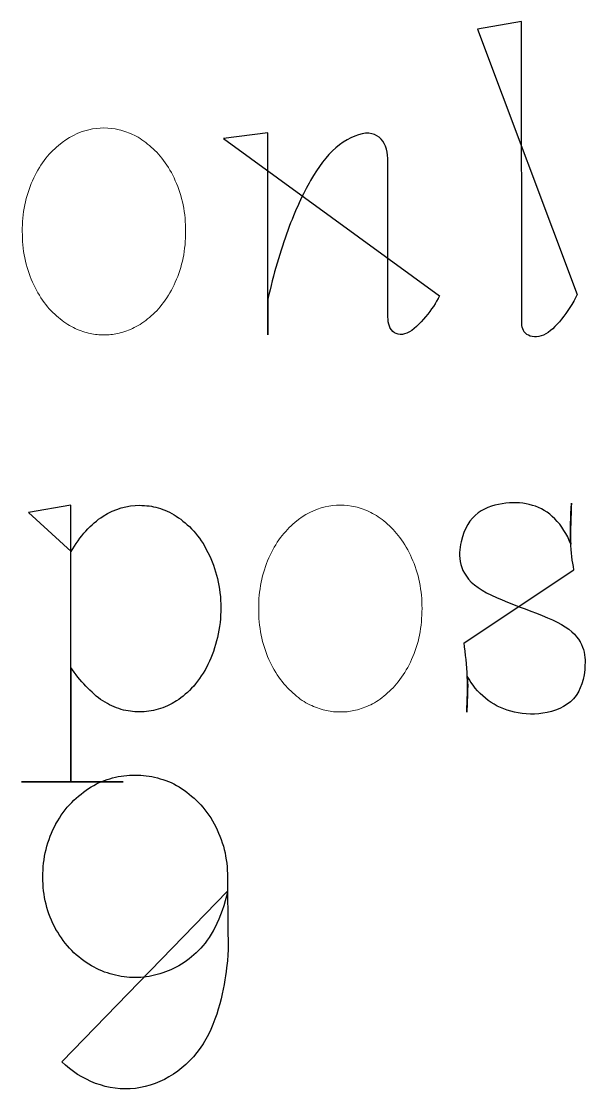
# Model space of a CAD drawing. Header units: centimetres. Extents: x -10.1 to 10.1, y -7.4 to 7.5.
# Drawn here: x -5.08 to -4.573, y 6.476 to 7.436 of the extents above; entities that cross this region are included whole.
import ezdxf

# ---------------------------------------------------------------- set-up
doc = ezdxf.new("R2010")
doc.units = ezdxf.units.CM
doc.header["$MEASUREMENT"] = 0
doc.layers.add('Layer 1', color=7, linetype='Continuous')

msp = doc.modelspace()

# ---------------------------------------------------------------- linework, layer by layer
at = {"layer": 'Layer 1', "color": 7}
for points, knots in [([(-4.67031, 7.42954), (-4.67031, 7.42954), (-4.63068, 7.43639), (-4.63068, 7.43639), (-4.63068, 7.43639), (-4.63068, 7.43639), (-4.63049, 7.16665), (-4.63049, 7.16665), (-4.63049, 7.16665), (-4.63049, 7.16265), (-4.62972, 7.15808), (-4.62591, 7.15562), (-4.62591, 7.15562), (-4.62229, 7.15313), (-4.61657, 7.15258), (-4.61088, 7.15504), (-4.61088, 7.15504), (-4.60535, 7.15753), (-4.60001, 7.16285), (-4.59469, 7.16933), (-4.59469, 7.16933), (-4.58956, 7.17581), (-4.58461, 7.18325), (-4.58059, 7.19124), (-4.58059, 7.19124), (-4.58059, 7.19124), (-4.67031, 7.42954), (-4.67031, 7.42954)], [0, 0, 0, 0, 0.125, 0.125, 0.125, 0.125, 0.25, 0.25, 0.25, 0.25, 0.375, 0.375, 0.375, 0.375, 0.5, 0.5, 0.5, 0.5, 0.625, 0.625, 0.625, 0.625, 0.75, 0.75, 0.75, 0.75, 1, 1, 1, 1]), ([(-4.67031, 7.42954), (-4.67031, 7.42954), (-4.67031, 7.42954), (-4.67031, 7.42954), (-4.67031, 7.42954), (-4.67031, 7.42954), (-4.67031, 7.42954), (-4.67031, 7.42954)], [0, 0, 0, 0, 0.333333, 0.333333, 0.333333, 0.333333, 1, 1, 1, 1]), ([(-4.89832, 7.33122), (-4.89832, 7.33122), (-4.85831, 7.33656), (-4.85831, 7.33656), (-4.85831, 7.33656), (-4.85831, 7.33656), (-4.85831, 7.15521), (-4.85831, 7.15521), (-4.85831, 7.15521), (-4.85831, 7.15521), (-4.85832, 7.18721), (-4.85832, 7.18721), (-4.85832, 7.18721), (-4.85356, 7.2093), (-4.84708, 7.23103), (-4.84041, 7.24894), (-4.84041, 7.24894), (-4.83393, 7.26704), (-4.82689, 7.28151), (-4.82001, 7.29371), (-4.82001, 7.29371), (-4.81316, 7.30572), (-4.80591, 7.31562), (-4.79734, 7.32305), (-4.79734, 7.32305), (-4.78877, 7.3303), (-4.77866, 7.33525), (-4.77067, 7.33601), (-4.77067, 7.33601), (-4.76286, 7.33657), (-4.75715, 7.33276), (-4.75392, 7.32686), (-4.75392, 7.32686), (-4.7503, 7.32077), (-4.75067, 7.31239), (-4.75067, 7.30419), (-4.75067, 7.30419), (-4.75067, 7.30419), (-4.75067, 7.1756), (-4.75067, 7.1756), (-4.75067, 7.1756), (-4.75067, 7.16988), (-4.75067, 7.16359), (-4.74742, 7.15959), (-4.74742, 7.15959), (-4.74417, 7.15559), (-4.73922, 7.15425), (-4.73353, 7.15673), (-4.73353, 7.15673), (-4.72781, 7.15901), (-4.72191, 7.16549), (-4.71676, 7.17139), (-4.71676, 7.17139), (-4.71163, 7.17769), (-4.70761, 7.18377), (-4.70419, 7.19007), (-4.70419, 7.19007), (-4.70419, 7.19007), (-4.89832, 7.33122), (-4.89832, 7.33122)], [0, 0, 0, 0, 0.0625, 0.0625, 0.0625, 0.0625, 0.125, 0.125, 0.125, 0.125, 0.1875, 0.1875, 0.1875, 0.1875, 0.25, 0.25, 0.25, 0.25, 0.3125, 0.3125, 0.3125, 0.3125, 0.375, 0.375, 0.375, 0.375, 0.4375, 0.4375, 0.4375, 0.4375, 0.5, 0.5, 0.5, 0.5, 0.5625, 0.5625, 0.5625, 0.5625, 0.625, 0.625, 0.625, 0.625, 0.6875, 0.6875, 0.6875, 0.6875, 0.75, 0.75, 0.75, 0.75, 0.8125, 0.8125, 0.8125, 0.8125, 0.875, 0.875, 0.875, 0.875, 1, 1, 1, 1]), ([(-4.89832, 7.33122), (-4.89832, 7.33122), (-4.89832, 7.33122), (-4.89832, 7.33122), (-4.89832, 7.33122), (-4.89832, 7.33122), (-4.89832, 7.33122), (-4.89832, 7.33122)], [0, 0, 0, 0, 0.333333, 0.333333, 0.333333, 0.333333, 1, 1, 1, 1]), ([(-5.0734, 6.99576), (-5.0734, 6.99576), (-5.0353, 7.00243), (-5.0353, 7.00243), (-5.0353, 7.00243), (-5.0353, 7.00243), (-5.0353, 6.7542), (-5.0353, 6.7542), (-5.0353, 6.7542), (-5.0353, 6.7542), (-5.0797, 6.75419), (-5.0797, 6.75419), (-5.0797, 6.75419), (-5.0797, 6.75419), (-4.98826, 6.75419), (-4.98826, 6.75419), (-4.98826, 6.75419), (-4.98826, 6.75419), (-5.0353, 6.75419), (-5.0353, 6.75419), (-5.0353, 6.75419), (-5.0353, 6.75419), (-5.0353, 6.85687), (-5.0353, 6.85687), (-5.0353, 6.85687), (-5.0313, 6.85097), (-5.02673, 6.84488), (-5.02178, 6.8401), (-5.02178, 6.8401), (-5.01702, 6.83476), (-5.01186, 6.83039), (-5.00654, 6.82676), (-5.00654, 6.82676), (-5.0012, 6.82332), (-4.99569, 6.82086), (-4.99016, 6.81914), (-4.99016, 6.81914), (-4.98463, 6.81761), (-4.97913, 6.81686), (-4.9736, 6.81686), (-4.9736, 6.81686), (-4.96236, 6.81686), (-4.95111, 6.8199), (-4.94045, 6.82678), (-4.94045, 6.82678), (-4.93513, 6.8304), (-4.92979, 6.83459), (-4.92502, 6.84012), (-4.92502, 6.84012), (-4.92026, 6.84565), (-4.91587, 6.85213), (-4.91227, 6.85954), (-4.91227, 6.85954), (-4.90867, 6.86695), (-4.9056, 6.87515), (-4.9037, 6.88375), (-4.9037, 6.88375), (-4.90158, 6.89251), (-4.90066, 6.90145), (-4.90066, 6.91023), (-4.90066, 6.91023), (-4.90066, 6.91936), (-4.90161, 6.92814), (-4.9037, 6.93653), (-4.9037, 6.93653), (-4.90561, 6.94473), (-4.90865, 6.95291), (-4.91227, 6.95995), (-4.91227, 6.95995), (-4.91589, 6.96738), (-4.92026, 6.97387), (-4.92502, 6.97919), (-4.92502, 6.97919), (-4.92997, 6.98472), (-4.93531, 6.9889), (-4.94063, 6.99253), (-4.94063, 6.99253), (-4.94597, 6.99597), (-4.9515, 6.99843), (-4.95682, 6.99996), (-4.95682, 6.99996), (-4.96232, 7.00149), (-4.96785, 7.00224), (-4.97357, 7.00224), (-4.97357, 7.00224), (-4.98444, 7.00224), (-4.99566, 6.9992), (-5.00633, 6.99253), (-5.00633, 6.99253), (-5.01167, 6.98891), (-5.01699, 6.98472), (-5.02176, 6.97919), (-5.02176, 6.97919), (-5.02671, 6.97385), (-5.0311, 6.96736), (-5.03491, 6.96072), (-5.03491, 6.96072), (-5.03491, 6.96072), (-5.0734, 6.99576), (-5.0734, 6.99576)], [0, 0, 0, 0, 0.038462, 0.038462, 0.038462, 0.038462, 0.076923, 0.076923, 0.076923, 0.076923, 0.115385, 0.115385, 0.115385, 0.115385, 0.153846, 0.153846, 0.153846, 0.153846, 0.192308, 0.192308, 0.192308, 0.192308, 0.230769, 0.230769, 0.230769, 0.230769, 0.269231, 0.269231, 0.269231, 0.269231, 0.307692, 0.307692, 0.307692, 0.307692, 0.346154, 0.346154, 0.346154, 0.346154, 0.384615, 0.384615, 0.384615, 0.384615, 0.423077, 0.423077, 0.423077, 0.423077, 0.461538, 0.461538, 0.461538, 0.461538, 0.5, 0.5, 0.5, 0.5, 0.538462, 0.538462, 0.538462, 0.538462, 0.576923, 0.576923, 0.576923, 0.576923, 0.615385, 0.615385, 0.615385, 0.615385, 0.653846, 0.653846, 0.653846, 0.653846, 0.692308, 0.692308, 0.692308, 0.692308, 0.730769, 0.730769, 0.730769, 0.730769, 0.769231, 0.769231, 0.769231, 0.769231, 0.807692, 0.807692, 0.807692, 0.807692, 0.846154, 0.846154, 0.846154, 0.846154, 0.884615, 0.884615, 0.884615, 0.884615, 0.923077, 0.923077, 0.923077, 0.923077, 1, 1, 1, 1]), ([(-4.68229, 6.87897), (-4.68097, 6.86886), (-4.67962, 6.85897), (-4.67943, 6.84849), (-4.67943, 6.84849), (-4.67887, 6.83838), (-4.67943, 6.82753), (-4.6798, 6.81669), (-4.6798, 6.81669), (-4.67943, 6.82412), (-4.67924, 6.83135), (-4.67906, 6.83669), (-4.67906, 6.83669), (-4.67887, 6.84222), (-4.67906, 6.84566), (-4.67943, 6.84907), (-4.67943, 6.84907), (-4.67525, 6.84145), (-4.66972, 6.8346), (-4.66305, 6.82925), (-4.66305, 6.82925), (-4.65657, 6.82372), (-4.64913, 6.81991), (-4.64038, 6.81745), (-4.64038, 6.81745), (-4.63162, 6.81517), (-4.62152, 6.81401), (-4.61143, 6.81573), (-4.61143, 6.81573), (-4.60114, 6.81726), (-4.59085, 6.82126), (-4.58399, 6.82869), (-4.58399, 6.82869), (-4.57732, 6.83631), (-4.57409, 6.84697), (-4.5737, 6.85898), (-4.5737, 6.85898), (-4.57314, 6.87099), (-4.57542, 6.88412), (-4.59484, 6.89536), (-4.59484, 6.89536), (-4.61447, 6.90642), (-4.65141, 6.91576), (-4.66972, 6.92851), (-4.66972, 6.92851), (-4.68803, 6.94126), (-4.68763, 6.95746), (-4.68496, 6.96947), (-4.68496, 6.96947), (-4.6821, 6.98185), (-4.67694, 6.99005), (-4.66972, 6.99537), (-4.66972, 6.99537), (-4.6625, 7.00069), (-4.65334, 7.00318), (-4.64477, 7.00413), (-4.64477, 7.00413), (-4.6362, 7.00508), (-4.62821, 7.00469), (-4.62096, 7.00222), (-4.62096, 7.00222), (-4.61334, 7.00031), (-4.60667, 6.99613), (-4.60077, 6.99002), (-4.60077, 6.99002), (-4.59468, 6.98412), (-4.58974, 6.9761), (-4.58648, 6.96753), (-4.58648, 6.96753), (-4.58667, 6.97094), (-4.58667, 6.9742), (-4.58667, 6.98028), (-4.58667, 6.98028), (-4.58648, 6.98637), (-4.58627, 6.99533), (-4.5859, 7.00409), (-4.5859, 7.00409), (-4.58646, 6.99189), (-4.58685, 6.9797), (-4.58667, 6.9698), (-4.58667, 6.9698), (-4.58627, 6.95969), (-4.58495, 6.95207), (-4.58363, 6.94445), (-4.58363, 6.94445), (-4.58363, 6.94445), (-4.68229, 6.87897), (-4.68229, 6.87897)], [0, 0, 0, 0, 0.043478, 0.043478, 0.043478, 0.043478, 0.086957, 0.086957, 0.086957, 0.086957, 0.130435, 0.130435, 0.130435, 0.130435, 0.173913, 0.173913, 0.173913, 0.173913, 0.217391, 0.217391, 0.217391, 0.217391, 0.26087, 0.26087, 0.26087, 0.26087, 0.304348, 0.304348, 0.304348, 0.304348, 0.347826, 0.347826, 0.347826, 0.347826, 0.391304, 0.391304, 0.391304, 0.391304, 0.434783, 0.434783, 0.434783, 0.434783, 0.478261, 0.478261, 0.478261, 0.478261, 0.521739, 0.521739, 0.521739, 0.521739, 0.565217, 0.565217, 0.565217, 0.565217, 0.608696, 0.608696, 0.608696, 0.608696, 0.652174, 0.652174, 0.652174, 0.652174, 0.695652, 0.695652, 0.695652, 0.695652, 0.73913, 0.73913, 0.73913, 0.73913, 0.782609, 0.782609, 0.782609, 0.782609, 0.826087, 0.826087, 0.826087, 0.826087, 0.869565, 0.869565, 0.869565, 0.869565, 0.913043, 0.913043, 0.913043, 0.913043, 1, 1, 1, 1]), ([(-5.0734, 6.99576), (-5.0734, 6.99576), (-5.0734, 6.99576), (-5.0734, 6.99576), (-5.0734, 6.99576), (-5.0734, 6.99576), (-5.0734, 6.99576), (-5.0734, 6.99576)], [0, 0, 0, 0, 0.333333, 0.333333, 0.333333, 0.333333, 1, 1, 1, 1]), ([(-4.68229, 6.87897), (-4.68229, 6.87897), (-4.68229, 6.87897), (-4.68229, 6.87897), (-4.68229, 6.87897), (-4.68229, 6.87897), (-4.68229, 6.87897), (-4.68229, 6.87897)], [0, 0, 0, 0, 0.333333, 0.333333, 0.333333, 0.333333, 1, 1, 1, 1]), ([(-5.04329, 6.50294), (-5.02633, 6.48617), (-5.00157, 6.47627), (-4.97738, 6.47913), (-4.97738, 6.47913), (-4.95338, 6.48199), (-4.93052, 6.49723), (-4.91661, 6.51914), (-4.91661, 6.51914), (-4.90251, 6.54105), (-4.89775, 6.56981), (-4.89547, 6.58732), (-4.89547, 6.58732), (-4.89301, 6.60523), (-4.89433, 6.61209), (-4.89433, 6.61875), (-4.89433, 6.61875), (-4.89433, 6.61875), (-4.89452, 6.66828), (-4.89452, 6.66828), (-4.89452, 6.66828), (-4.89471, 6.67704), (-4.89566, 6.68543), (-4.89756, 6.69342), (-4.89756, 6.69342), (-4.89965, 6.70162), (-4.90269, 6.70943), (-4.90669, 6.71647), (-4.90669, 6.71647), (-4.9105, 6.72372), (-4.91526, 6.72999), (-4.92061, 6.73571), (-4.92061, 6.73571), (-4.92595, 6.74105), (-4.93185, 6.74582), (-4.93815, 6.74963), (-4.93815, 6.74963), (-4.94424, 6.75344), (-4.9509, 6.75611), (-4.95757, 6.75762), (-4.95757, 6.75762), (-4.96424, 6.75953), (-4.97091, 6.76029), (-4.97757, 6.76029), (-4.97757, 6.76029), (-4.98423, 6.76029), (-4.99109, 6.75952), (-4.99776, 6.75762), (-4.99776, 6.75762), (-5.00424, 6.75609), (-5.01072, 6.75344), (-5.017, 6.74963), (-5.017, 6.74963), (-5.0233, 6.74582), (-5.0292, 6.74106), (-5.03454, 6.73571), (-5.03454, 6.73571), (-5.04004, 6.72999), (-5.04462, 6.7237), (-5.04864, 6.71647), (-5.04864, 6.71647), (-5.05245, 6.70943), (-5.05549, 6.7016), (-5.05758, 6.69342), (-5.05758, 6.69342), (-5.05949, 6.68543), (-5.06044, 6.67704), (-5.06044, 6.66865), (-5.06044, 6.66865), (-5.06044, 6.66026), (-5.05949, 6.65209), (-5.05758, 6.64447), (-5.05758, 6.64447), (-5.05567, 6.63648), (-5.05245, 6.62883), (-5.04864, 6.6218), (-5.04864, 6.6218), (-5.04464, 6.61495), (-5.03988, 6.60846), (-5.03454, 6.60275), (-5.03454, 6.60275), (-5.0292, 6.59741), (-5.02311, 6.59283), (-5.01681, 6.58923), (-5.01681, 6.58923), (-5.01072, 6.58561), (-5.00424, 6.58293), (-4.99757, 6.58124), (-4.99757, 6.58124), (-4.9909, 6.57952), (-4.98423, 6.57857), (-4.97757, 6.57857), (-4.97757, 6.57857), (-4.97091, 6.57857), (-4.96423, 6.57952), (-4.95775, 6.58124), (-4.95775, 6.58124), (-4.95108, 6.58296), (-4.9446, 6.58563), (-4.93833, 6.58923), (-4.93833, 6.58923), (-4.93206, 6.59285), (-4.92616, 6.59743), (-4.92063, 6.60275), (-4.92063, 6.60275), (-4.91529, 6.60847), (-4.91034, 6.61476), (-4.90576, 6.62371), (-4.90576, 6.62371), (-4.90137, 6.63265), (-4.89719, 6.64429), (-4.89452, 6.6561), (-4.89452, 6.6561), (-4.89452, 6.6561), (-5.04329, 6.50294), (-5.04329, 6.50294)], [0, 0, 0, 0, 0.033333, 0.033333, 0.033333, 0.033333, 0.066667, 0.066667, 0.066667, 0.066667, 0.1, 0.1, 0.1, 0.1, 0.133333, 0.133333, 0.133333, 0.133333, 0.166667, 0.166667, 0.166667, 0.166667, 0.2, 0.2, 0.2, 0.2, 0.233333, 0.233333, 0.233333, 0.233333, 0.266667, 0.266667, 0.266667, 0.266667, 0.3, 0.3, 0.3, 0.3, 0.333333, 0.333333, 0.333333, 0.333333, 0.366667, 0.366667, 0.366667, 0.366667, 0.4, 0.4, 0.4, 0.4, 0.433333, 0.433333, 0.433333, 0.433333, 0.466667, 0.466667, 0.466667, 0.466667, 0.5, 0.5, 0.5, 0.5, 0.533333, 0.533333, 0.533333, 0.533333, 0.566667, 0.566667, 0.566667, 0.566667, 0.6, 0.6, 0.6, 0.6, 0.633333, 0.633333, 0.633333, 0.633333, 0.666667, 0.666667, 0.666667, 0.666667, 0.7, 0.7, 0.7, 0.7, 0.733333, 0.733333, 0.733333, 0.733333, 0.766667, 0.766667, 0.766667, 0.766667, 0.8, 0.8, 0.8, 0.8, 0.833333, 0.833333, 0.833333, 0.833333, 0.866667, 0.866667, 0.866667, 0.866667, 0.9, 0.9, 0.9, 0.9, 0.933333, 0.933333, 0.933333, 0.933333, 1, 1, 1, 1]), ([(-5.04329, 6.50294), (-5.04329, 6.50294), (-5.04329, 6.50294), (-5.04329, 6.50294), (-5.04329, 6.50294), (-5.04329, 6.50294), (-5.04329, 6.50294), (-5.04329, 6.50294)], [0, 0, 0, 0, 0.333333, 0.333333, 0.333333, 0.333333, 1, 1, 1, 1])]:
    msp.add_open_spline(points, degree=3, knots=knots, dxfattribs=at)
at = {"layer": 'Layer 1', "lineweight": 0}
for points, knots in [([(-4.67031, 7.42954), (-4.67031, 7.42954), (-4.63068, 7.43639), (-4.63068, 7.43639), (-4.63068, 7.43639), (-4.63068, 7.43639), (-4.63049, 7.16665), (-4.63049, 7.16665), (-4.63049, 7.16665), (-4.63049, 7.16265), (-4.62972, 7.15808), (-4.62591, 7.15562), (-4.62591, 7.15562), (-4.62229, 7.15313), (-4.61657, 7.15258), (-4.61088, 7.15504), (-4.61088, 7.15504), (-4.60535, 7.15753), (-4.60001, 7.16285), (-4.59469, 7.16933), (-4.59469, 7.16933), (-4.58956, 7.17581), (-4.58461, 7.18325), (-4.58059, 7.19124)], [0, 0, 0, 0, 0.142857, 0.142857, 0.142857, 0.142857, 0.285714, 0.285714, 0.285714, 0.285714, 0.428571, 0.428571, 0.428571, 0.428571, 0.571429, 0.571429, 0.571429, 0.571429, 0.714286, 0.714286, 0.714286, 0.714286, 1, 1, 1, 1]), ([(-4.67031, 7.42954), (-4.67031, 7.42954), (-4.67031, 7.42954), (-4.67031, 7.42954), (-4.67031, 7.42954), (-4.67031, 7.42954), (-4.67031, 7.42954), (-4.67031, 7.42954)], [0, 0, 0, 0, 0.333333, 0.333333, 0.333333, 0.333333, 1, 1, 1, 1]), ([(-4.89832, 7.33122), (-4.89832, 7.33122), (-4.85831, 7.33656), (-4.85831, 7.33656), (-4.85831, 7.33656), (-4.85831, 7.33656), (-4.85831, 7.15521), (-4.85831, 7.15521), (-4.85831, 7.15521), (-4.85831, 7.15521), (-4.85832, 7.18721), (-4.85832, 7.18721), (-4.85832, 7.18721), (-4.85356, 7.2093), (-4.84708, 7.23103), (-4.84041, 7.24894), (-4.84041, 7.24894), (-4.83393, 7.26704), (-4.82689, 7.28151), (-4.82001, 7.29371), (-4.82001, 7.29371), (-4.81316, 7.30572), (-4.80591, 7.31562), (-4.79734, 7.32305), (-4.79734, 7.32305), (-4.78877, 7.3303), (-4.77866, 7.33525), (-4.77067, 7.33601), (-4.77067, 7.33601), (-4.76286, 7.33657), (-4.75715, 7.33276), (-4.75392, 7.32686), (-4.75392, 7.32686), (-4.7503, 7.32077), (-4.75067, 7.31239), (-4.75067, 7.30419), (-4.75067, 7.30419), (-4.75067, 7.30419), (-4.75067, 7.1756), (-4.75067, 7.1756), (-4.75067, 7.1756), (-4.75067, 7.16988), (-4.75067, 7.16359), (-4.74742, 7.15959), (-4.74742, 7.15959), (-4.74417, 7.15559), (-4.73922, 7.15425), (-4.73353, 7.15673), (-4.73353, 7.15673), (-4.72781, 7.15901), (-4.72191, 7.16549), (-4.71676, 7.17139), (-4.71676, 7.17139), (-4.71163, 7.17769), (-4.70761, 7.18377), (-4.70419, 7.19007)], [0, 0, 0, 0, 0.066667, 0.066667, 0.066667, 0.066667, 0.133333, 0.133333, 0.133333, 0.133333, 0.2, 0.2, 0.2, 0.2, 0.266667, 0.266667, 0.266667, 0.266667, 0.333333, 0.333333, 0.333333, 0.333333, 0.4, 0.4, 0.4, 0.4, 0.466667, 0.466667, 0.466667, 0.466667, 0.533333, 0.533333, 0.533333, 0.533333, 0.6, 0.6, 0.6, 0.6, 0.666667, 0.666667, 0.666667, 0.666667, 0.733333, 0.733333, 0.733333, 0.733333, 0.8, 0.8, 0.8, 0.8, 0.866667, 0.866667, 0.866667, 0.866667, 1, 1, 1, 1]), ([(-4.89832, 7.33122), (-4.89832, 7.33122), (-4.89832, 7.33122), (-4.89832, 7.33122), (-4.89832, 7.33122), (-4.89832, 7.33122), (-4.89832, 7.33122), (-4.89832, 7.33122)], [0, 0, 0, 0, 0.333333, 0.333333, 0.333333, 0.333333, 1, 1, 1, 1]), ([(-5.0734, 6.99576), (-5.0734, 6.99576), (-5.0353, 7.00243), (-5.0353, 7.00243), (-5.0353, 7.00243), (-5.0353, 7.00243), (-5.0353, 6.7542), (-5.0353, 6.7542), (-5.0353, 6.7542), (-5.0353, 6.7542), (-5.0797, 6.75419), (-5.0797, 6.75419), (-5.0797, 6.75419), (-5.0797, 6.75419), (-4.98826, 6.75419), (-4.98826, 6.75419), (-4.98826, 6.75419), (-4.98826, 6.75419), (-5.0353, 6.75419), (-5.0353, 6.75419), (-5.0353, 6.75419), (-5.0353, 6.75419), (-5.0353, 6.85687), (-5.0353, 6.85687), (-5.0353, 6.85687), (-5.0313, 6.85097), (-5.02673, 6.84488), (-5.02178, 6.8401), (-5.02178, 6.8401), (-5.01702, 6.83476), (-5.01186, 6.83039), (-5.00654, 6.82676), (-5.00654, 6.82676), (-5.0012, 6.82332), (-4.99569, 6.82086), (-4.99016, 6.81914), (-4.99016, 6.81914), (-4.98463, 6.81761), (-4.97913, 6.81686), (-4.9736, 6.81686), (-4.9736, 6.81686), (-4.96236, 6.81686), (-4.95111, 6.8199), (-4.94045, 6.82678), (-4.94045, 6.82678), (-4.93513, 6.8304), (-4.92979, 6.83459), (-4.92502, 6.84012), (-4.92502, 6.84012), (-4.92026, 6.84565), (-4.91587, 6.85213), (-4.91227, 6.85954), (-4.91227, 6.85954), (-4.90867, 6.86695), (-4.9056, 6.87515), (-4.9037, 6.88375), (-4.9037, 6.88375), (-4.90158, 6.89251), (-4.90066, 6.90145), (-4.90066, 6.91023), (-4.90066, 6.91023), (-4.90066, 6.91936), (-4.90161, 6.92814), (-4.9037, 6.93653), (-4.9037, 6.93653), (-4.90561, 6.94473), (-4.90865, 6.95291), (-4.91227, 6.95995), (-4.91227, 6.95995), (-4.91589, 6.96738), (-4.92026, 6.97387), (-4.92502, 6.97919), (-4.92502, 6.97919), (-4.92997, 6.98472), (-4.93531, 6.9889), (-4.94063, 6.99253), (-4.94063, 6.99253), (-4.94597, 6.99597), (-4.9515, 6.99843), (-4.95682, 6.99996), (-4.95682, 6.99996), (-4.96232, 7.00149), (-4.96785, 7.00224), (-4.97357, 7.00224), (-4.97357, 7.00224), (-4.98444, 7.00224), (-4.99566, 6.9992), (-5.00633, 6.99253), (-5.00633, 6.99253), (-5.01167, 6.98891), (-5.01699, 6.98472), (-5.02176, 6.97919), (-5.02176, 6.97919), (-5.02671, 6.97385), (-5.0311, 6.96736), (-5.03491, 6.96072)], [0, 0, 0, 0, 0.04, 0.04, 0.04, 0.04, 0.08, 0.08, 0.08, 0.08, 0.12, 0.12, 0.12, 0.12, 0.16, 0.16, 0.16, 0.16, 0.2, 0.2, 0.2, 0.2, 0.24, 0.24, 0.24, 0.24, 0.28, 0.28, 0.28, 0.28, 0.32, 0.32, 0.32, 0.32, 0.36, 0.36, 0.36, 0.36, 0.4, 0.4, 0.4, 0.4, 0.44, 0.44, 0.44, 0.44, 0.48, 0.48, 0.48, 0.48, 0.52, 0.52, 0.52, 0.52, 0.56, 0.56, 0.56, 0.56, 0.6, 0.6, 0.6, 0.6, 0.64, 0.64, 0.64, 0.64, 0.68, 0.68, 0.68, 0.68, 0.72, 0.72, 0.72, 0.72, 0.76, 0.76, 0.76, 0.76, 0.8, 0.8, 0.8, 0.8, 0.84, 0.84, 0.84, 0.84, 0.88, 0.88, 0.88, 0.88, 0.92, 0.92, 0.92, 0.92, 1, 1, 1, 1]), ([(-4.68229, 6.87897), (-4.68097, 6.86886), (-4.67962, 6.85897), (-4.67943, 6.84849), (-4.67943, 6.84849), (-4.67887, 6.83838), (-4.67943, 6.82753), (-4.6798, 6.81669), (-4.6798, 6.81669), (-4.67943, 6.82412), (-4.67924, 6.83135), (-4.67906, 6.83669), (-4.67906, 6.83669), (-4.67887, 6.84222), (-4.67906, 6.84566), (-4.67943, 6.84907), (-4.67943, 6.84907), (-4.67525, 6.84145), (-4.66972, 6.8346), (-4.66305, 6.82925), (-4.66305, 6.82925), (-4.65657, 6.82372), (-4.64913, 6.81991), (-4.64038, 6.81745), (-4.64038, 6.81745), (-4.63162, 6.81517), (-4.62152, 6.81401), (-4.61143, 6.81573), (-4.61143, 6.81573), (-4.60114, 6.81726), (-4.59085, 6.82126), (-4.58399, 6.82869), (-4.58399, 6.82869), (-4.57732, 6.83631), (-4.57409, 6.84697), (-4.5737, 6.85898), (-4.5737, 6.85898), (-4.57314, 6.87099), (-4.57542, 6.88412), (-4.59484, 6.89536), (-4.59484, 6.89536), (-4.61447, 6.90642), (-4.65141, 6.91576), (-4.66972, 6.92851), (-4.66972, 6.92851), (-4.68803, 6.94126), (-4.68763, 6.95746), (-4.68496, 6.96947), (-4.68496, 6.96947), (-4.6821, 6.98185), (-4.67694, 6.99005), (-4.66972, 6.99537), (-4.66972, 6.99537), (-4.6625, 7.00069), (-4.65334, 7.00318), (-4.64477, 7.00413), (-4.64477, 7.00413), (-4.6362, 7.00508), (-4.62821, 7.00469), (-4.62096, 7.00222), (-4.62096, 7.00222), (-4.61334, 7.00031), (-4.60667, 6.99613), (-4.60077, 6.99002), (-4.60077, 6.99002), (-4.59468, 6.98412), (-4.58974, 6.9761), (-4.58648, 6.96753), (-4.58648, 6.96753), (-4.58667, 6.97094), (-4.58667, 6.9742), (-4.58667, 6.98028), (-4.58667, 6.98028), (-4.58648, 6.98637), (-4.58627, 6.99533), (-4.5859, 7.00409), (-4.5859, 7.00409), (-4.58646, 6.99189), (-4.58685, 6.9797), (-4.58667, 6.9698), (-4.58667, 6.9698), (-4.58627, 6.95969), (-4.58495, 6.95207), (-4.58363, 6.94445)], [0, 0, 0, 0, 0.045455, 0.045455, 0.045455, 0.045455, 0.090909, 0.090909, 0.090909, 0.090909, 0.136364, 0.136364, 0.136364, 0.136364, 0.181818, 0.181818, 0.181818, 0.181818, 0.227273, 0.227273, 0.227273, 0.227273, 0.272727, 0.272727, 0.272727, 0.272727, 0.318182, 0.318182, 0.318182, 0.318182, 0.363636, 0.363636, 0.363636, 0.363636, 0.409091, 0.409091, 0.409091, 0.409091, 0.454545, 0.454545, 0.454545, 0.454545, 0.5, 0.5, 0.5, 0.5, 0.545455, 0.545455, 0.545455, 0.545455, 0.590909, 0.590909, 0.590909, 0.590909, 0.636364, 0.636364, 0.636364, 0.636364, 0.681818, 0.681818, 0.681818, 0.681818, 0.727273, 0.727273, 0.727273, 0.727273, 0.772727, 0.772727, 0.772727, 0.772727, 0.818182, 0.818182, 0.818182, 0.818182, 0.863636, 0.863636, 0.863636, 0.863636, 0.909091, 0.909091, 0.909091, 0.909091, 1, 1, 1, 1]), ([(-5.0734, 6.99576), (-5.0734, 6.99576), (-5.0734, 6.99576), (-5.0734, 6.99576), (-5.0734, 6.99576), (-5.0734, 6.99576), (-5.0734, 6.99576), (-5.0734, 6.99576)], [0, 0, 0, 0, 0.333333, 0.333333, 0.333333, 0.333333, 1, 1, 1, 1]), ([(-4.68229, 6.87897), (-4.68229, 6.87897), (-4.68229, 6.87897), (-4.68229, 6.87897), (-4.68229, 6.87897), (-4.68229, 6.87897), (-4.68229, 6.87897), (-4.68229, 6.87897)], [0, 0, 0, 0, 0.333333, 0.333333, 0.333333, 0.333333, 1, 1, 1, 1]), ([(-5.04329, 6.50294), (-5.02633, 6.48617), (-5.00157, 6.47627), (-4.97738, 6.47913), (-4.97738, 6.47913), (-4.95338, 6.48199), (-4.93052, 6.49723), (-4.91661, 6.51914), (-4.91661, 6.51914), (-4.90251, 6.54105), (-4.89775, 6.56981), (-4.89547, 6.58732), (-4.89547, 6.58732), (-4.89301, 6.60523), (-4.89433, 6.61209), (-4.89433, 6.61875), (-4.89433, 6.61875), (-4.89433, 6.61875), (-4.89452, 6.66828), (-4.89452, 6.66828), (-4.89452, 6.66828), (-4.89471, 6.67704), (-4.89566, 6.68543), (-4.89756, 6.69342), (-4.89756, 6.69342), (-4.89965, 6.70162), (-4.90269, 6.70943), (-4.90669, 6.71647), (-4.90669, 6.71647), (-4.9105, 6.72372), (-4.91526, 6.72999), (-4.92061, 6.73571), (-4.92061, 6.73571), (-4.92595, 6.74105), (-4.93185, 6.74582), (-4.93815, 6.74963), (-4.93815, 6.74963), (-4.94424, 6.75344), (-4.9509, 6.75611), (-4.95757, 6.75762), (-4.95757, 6.75762), (-4.96424, 6.75953), (-4.97091, 6.76029), (-4.97757, 6.76029), (-4.97757, 6.76029), (-4.98423, 6.76029), (-4.99109, 6.75952), (-4.99776, 6.75762), (-4.99776, 6.75762), (-5.00424, 6.75609), (-5.01072, 6.75344), (-5.017, 6.74963), (-5.017, 6.74963), (-5.0233, 6.74582), (-5.0292, 6.74106), (-5.03454, 6.73571), (-5.03454, 6.73571), (-5.04004, 6.72999), (-5.04462, 6.7237), (-5.04864, 6.71647), (-5.04864, 6.71647), (-5.05245, 6.70943), (-5.05549, 6.7016), (-5.05758, 6.69342), (-5.05758, 6.69342), (-5.05949, 6.68543), (-5.06044, 6.67704), (-5.06044, 6.66865), (-5.06044, 6.66865), (-5.06044, 6.66026), (-5.05949, 6.65209), (-5.05758, 6.64447), (-5.05758, 6.64447), (-5.05567, 6.63648), (-5.05245, 6.62883), (-5.04864, 6.6218), (-5.04864, 6.6218), (-5.04464, 6.61495), (-5.03988, 6.60846), (-5.03454, 6.60275), (-5.03454, 6.60275), (-5.0292, 6.59741), (-5.02311, 6.59283), (-5.01681, 6.58923), (-5.01681, 6.58923), (-5.01072, 6.58561), (-5.00424, 6.58293), (-4.99757, 6.58124), (-4.99757, 6.58124), (-4.9909, 6.57952), (-4.98423, 6.57857), (-4.97757, 6.57857), (-4.97757, 6.57857), (-4.97091, 6.57857), (-4.96423, 6.57952), (-4.95775, 6.58124), (-4.95775, 6.58124), (-4.95108, 6.58296), (-4.9446, 6.58563), (-4.93833, 6.58923), (-4.93833, 6.58923), (-4.93206, 6.59285), (-4.92616, 6.59743), (-4.92063, 6.60275), (-4.92063, 6.60275), (-4.91529, 6.60847), (-4.91034, 6.61476), (-4.90576, 6.62371), (-4.90576, 6.62371), (-4.90137, 6.63265), (-4.89719, 6.64429), (-4.89452, 6.6561)], [0, 0, 0, 0, 0.034483, 0.034483, 0.034483, 0.034483, 0.068966, 0.068966, 0.068966, 0.068966, 0.103448, 0.103448, 0.103448, 0.103448, 0.137931, 0.137931, 0.137931, 0.137931, 0.172414, 0.172414, 0.172414, 0.172414, 0.206897, 0.206897, 0.206897, 0.206897, 0.241379, 0.241379, 0.241379, 0.241379, 0.275862, 0.275862, 0.275862, 0.275862, 0.310345, 0.310345, 0.310345, 0.310345, 0.344828, 0.344828, 0.344828, 0.344828, 0.37931, 0.37931, 0.37931, 0.37931, 0.413793, 0.413793, 0.413793, 0.413793, 0.448276, 0.448276, 0.448276, 0.448276, 0.482759, 0.482759, 0.482759, 0.482759, 0.517241, 0.517241, 0.517241, 0.517241, 0.551724, 0.551724, 0.551724, 0.551724, 0.586207, 0.586207, 0.586207, 0.586207, 0.62069, 0.62069, 0.62069, 0.62069, 0.655172, 0.655172, 0.655172, 0.655172, 0.689655, 0.689655, 0.689655, 0.689655, 0.724138, 0.724138, 0.724138, 0.724138, 0.758621, 0.758621, 0.758621, 0.758621, 0.793103, 0.793103, 0.793103, 0.793103, 0.827586, 0.827586, 0.827586, 0.827586, 0.862069, 0.862069, 0.862069, 0.862069, 0.896552, 0.896552, 0.896552, 0.896552, 0.931034, 0.931034, 0.931034, 0.931034, 1, 1, 1, 1]), ([(-5.04329, 6.50294), (-5.04329, 6.50294), (-5.04329, 6.50294), (-5.04329, 6.50294), (-5.04329, 6.50294), (-5.04329, 6.50294), (-5.04329, 6.50294), (-5.04329, 6.50294)], [0, 0, 0, 0, 0.333333, 0.333333, 0.333333, 0.333333, 1, 1, 1, 1])]:
    msp.add_open_spline(points, degree=3, knots=knots, dxfattribs=at)
at = {"layer": 'Layer 1', "color": 7, "lineweight": 0}
for points in [[(-5.00596, 7.15519), (-5.00596, 7.15519), (-5.00728, 7.15519), (-5.00728, 7.15519), (-5.00728, 7.15519), (-5.01128, 7.15519), (-5.01527, 7.15577), (-5.01948, 7.15672), (-5.01948, 7.15672), (-5.02387, 7.15786), (-5.02842, 7.15939), (-5.033, 7.16167), (-5.033, 7.16167), (-5.03758, 7.16395), (-5.04215, 7.16701), (-5.04652, 7.17082), (-5.04652, 7.17082), (-5.05091, 7.17444), (-5.05528, 7.17881), (-5.05927, 7.18434), (-5.05927, 7.18434), (-5.06327, 7.18966), (-5.0667, 7.19577), (-5.06975, 7.20244), (-5.06975, 7.20244), (-5.07279, 7.20929), (-5.07509, 7.21654), (-5.0766, 7.22416), (-5.0766, 7.22416), (-5.07829, 7.23197), (-5.07888, 7.23998), (-5.07888, 7.24797), (-5.07888, 7.24797), (-5.07888, 7.25578), (-5.07832, 7.26398), (-5.0766, 7.27178), (-5.0766, 7.27178), (-5.07507, 7.2794), (-5.07279, 7.28644), (-5.06975, 7.2935), (-5.06975, 7.2935), (-5.06671, 7.30017), (-5.06327, 7.30625), (-5.05927, 7.3116), (-5.05927, 7.3116), (-5.05527, 7.31692), (-5.05088, 7.3215), (-5.04652, 7.32494), (-5.04652, 7.32494), (-5.03774, 7.33256), (-5.02842, 7.33714), (-5.01927, 7.33923), (-5.01927, 7.33923), (-5.01012, 7.34132), (-5.00099, 7.34132), (-4.99204, 7.33923), (-4.99204, 7.33923), (-4.98746, 7.33809), (-4.98289, 7.33637), (-4.97831, 7.33428), (-4.97831, 7.33428), (-4.97373, 7.332), (-4.96916, 7.32875), (-4.96479, 7.32494), (-4.96479, 7.32494), (-4.96021, 7.3215), (-4.95603, 7.31695), (-4.95204, 7.3116), (-4.95204, 7.3116), (-4.94804, 7.30626), (-4.94442, 7.30017), (-4.94156, 7.2935), (-4.94156, 7.2935), (-4.93852, 7.28646), (-4.93603, 7.2794), (-4.9345, 7.27178), (-4.9345, 7.27178), (-4.93297, 7.26397), (-4.93222, 7.25577), (-4.93222, 7.24797), (-4.93222, 7.24797), (-4.93222, 7.23998), (-4.93299, 7.23196), (-4.9345, 7.22416), (-4.9345, 7.22416), (-4.93603, 7.21654), (-4.9385, 7.20929), (-4.94156, 7.20244), (-4.94156, 7.20244), (-4.94442, 7.19577), (-4.94804, 7.18969), (-4.95204, 7.18434), (-4.95204, 7.18434), (-4.95604, 7.17881), (-4.96024, 7.17442), (-4.96479, 7.17082), (-4.96479, 7.17082), (-4.96918, 7.16701), (-4.97373, 7.16397), (-4.97831, 7.16167), (-4.97831, 7.16167), (-4.98289, 7.15939), (-4.98746, 7.15786), (-4.99183, 7.15672), (-4.99183, 7.15672), (-4.99601, 7.15577), (-5.00003, 7.15519), (-5.00403, 7.15519), (-5.00403, 7.15519), (-5.00403, 7.15519), (-5.00596, 7.15519), (-5.00596, 7.15519)], [(-4.79373, 6.81687), (-4.79373, 6.81687), (-4.79508, 6.81687), (-4.79508, 6.81687), (-4.79508, 6.81687), (-4.79908, 6.81687), (-4.80307, 6.81745), (-4.80725, 6.8184), (-4.80725, 6.8184), (-4.81164, 6.81954), (-4.81619, 6.82107), (-4.82077, 6.82335), (-4.82077, 6.82335), (-4.82535, 6.82544), (-4.82992, 6.82869), (-4.83429, 6.83248), (-4.83429, 6.83248), (-4.83868, 6.8361), (-4.84305, 6.84068), (-4.84704, 6.846), (-4.84704, 6.846), (-4.85103, 6.85132), (-4.85447, 6.85743), (-4.85752, 6.86391), (-4.85752, 6.86391), (-4.86056, 6.87097), (-4.86286, 6.8782), (-4.86437, 6.88582), (-4.86437, 6.88582), (-4.86609, 6.89363), (-4.86665, 6.90164), (-4.86665, 6.90963), (-4.86665, 6.90963), (-4.86665, 6.91762), (-4.86609, 6.92545), (-4.86437, 6.93326), (-4.86437, 6.93326), (-4.86284, 6.94088), (-4.86056, 6.94831), (-4.85752, 6.95517), (-4.85752, 6.95517), (-4.85448, 6.96184), (-4.85104, 6.96774), (-4.84704, 6.97327), (-4.84704, 6.97327), (-4.84304, 6.97861), (-4.83865, 6.98298), (-4.83429, 6.98679), (-4.83429, 6.98679), (-4.82553, 6.99441), (-4.81619, 6.99862), (-4.80706, 7.00089), (-4.80706, 7.00089), (-4.79791, 7.00298), (-4.78878, 7.00298), (-4.77981, 7.00089), (-4.77981, 7.00089), (-4.77523, 6.99975), (-4.77066, 6.99822), (-4.76608, 6.99594), (-4.76608, 6.99594), (-4.7615, 6.99366), (-4.75693, 6.9906), (-4.75256, 6.98679), (-4.75256, 6.98679), (-4.74798, 6.98298), (-4.7438, 6.97859), (-4.73981, 6.97327), (-4.73981, 6.97327), (-4.73581, 6.96774), (-4.73219, 6.96184), (-4.72933, 6.95517), (-4.72933, 6.95517), (-4.72629, 6.94832), (-4.72383, 6.94088), (-4.72229, 6.93326), (-4.72229, 6.93326), (-4.72076, 6.92545), (-4.72001, 6.91765), (-4.72001, 6.90963), (-4.72001, 6.90963), (-4.72001, 6.90164), (-4.72078, 6.89362), (-4.72229, 6.88582), (-4.72229, 6.88582), (-4.72382, 6.8782), (-4.72629, 6.87095), (-4.72933, 6.86391), (-4.72933, 6.86391), (-4.73219, 6.85743), (-4.73581, 6.85134), (-4.73981, 6.846), (-4.73981, 6.846), (-4.74381, 6.84066), (-4.74801, 6.8361), (-4.75256, 6.83248), (-4.75256, 6.83248), (-4.75695, 6.82867), (-4.7615, 6.82544), (-4.76608, 6.82335), (-4.76608, 6.82335), (-4.77066, 6.82107), (-4.77523, 6.81954), (-4.7796, 6.8184), (-4.7796, 6.8184), (-4.78381, 6.81745), (-4.7878, 6.81687), (-4.7918, 6.81687), (-4.7918, 6.81687), (-4.7918, 6.81687), (-4.79373, 6.81687), (-4.79373, 6.81687)]]:
    msp.add_open_spline(points, degree=3, knots=[0, 0, 0, 0, 0.034483, 0.034483, 0.034483, 0.034483, 0.068966, 0.068966, 0.068966, 0.068966, 0.103448, 0.103448, 0.103448, 0.103448, 0.137931, 0.137931, 0.137931, 0.137931, 0.172414, 0.172414, 0.172414, 0.172414, 0.206897, 0.206897, 0.206897, 0.206897, 0.241379, 0.241379, 0.241379, 0.241379, 0.275862, 0.275862, 0.275862, 0.275862, 0.310345, 0.310345, 0.310345, 0.310345, 0.344828, 0.344828, 0.344828, 0.344828, 0.37931, 0.37931, 0.37931, 0.37931, 0.413793, 0.413793, 0.413793, 0.413793, 0.448276, 0.448276, 0.448276, 0.448276, 0.482759, 0.482759, 0.482759, 0.482759, 0.517241, 0.517241, 0.517241, 0.517241, 0.551724, 0.551724, 0.551724, 0.551724, 0.586207, 0.586207, 0.586207, 0.586207, 0.62069, 0.62069, 0.62069, 0.62069, 0.655172, 0.655172, 0.655172, 0.655172, 0.689655, 0.689655, 0.689655, 0.689655, 0.724138, 0.724138, 0.724138, 0.724138, 0.758621, 0.758621, 0.758621, 0.758621, 0.793103, 0.793103, 0.793103, 0.793103, 0.827586, 0.827586, 0.827586, 0.827586, 0.862069, 0.862069, 0.862069, 0.862069, 0.896552, 0.896552, 0.896552, 0.896552, 0.931034, 0.931034, 0.931034, 0.931034, 1, 1, 1, 1], dxfattribs=at)

doc.saveas('drawing.dxf')
